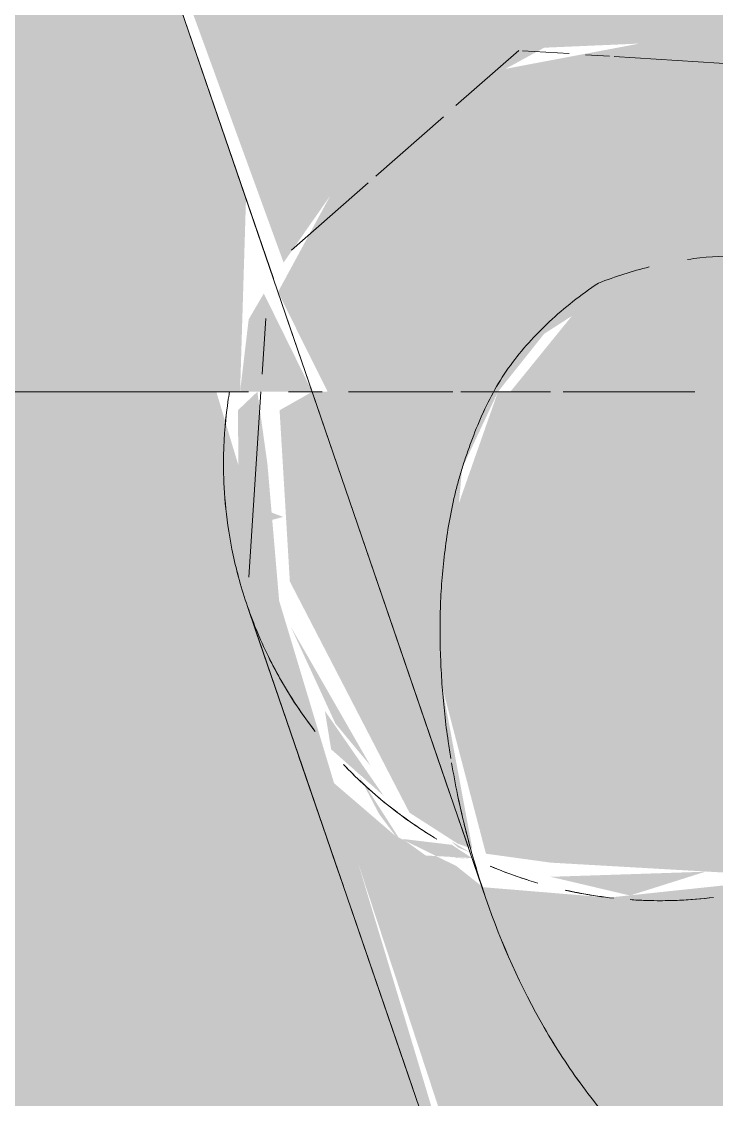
# Model space of a CAD drawing. Header units: millimetres. Extents: x 63432 to 177405, y -1987 to 27578.
# Drawn here: x 167028.29 to 167038.39, y 8829.22 to 8844.88 of the extents above; entities that cross this region are included whole.
import ezdxf

# ---------------------------------------------------------------- set-up
doc = ezdxf.new("R2010")
doc.units = ezdxf.units.MM
doc.layers.add('I-FURN-17', color=7, linetype='Continuous', lineweight=9, true_color=0x111111, transparency=0.7)
doc.layers.add('I-FURN-18', color=7, linetype='Continuous', lineweight=9, true_color=0xe2b180, transparency=0.7)
for name, color, linetype, lineweight, true_color in [('I-FURN-19', 7, 'Continuous', 9, 0x242424), ('I-FURN-20', 7, 'Continuous', 9, 0x3a3a3a), ('I-FURN-21', 7, 'Continuous', 9, 0x666666), ('I-FURN-24', 7, 'Continuous', 9, 0x1e1e1e), ('I-FURN-26', 7, 'Continuous', 9, 0x2d2d2d), ('I-FURN-28', 7, 'Continuous', 9, 0x1a1a1a), ('I-FURN-30', 7, 'Continuous', 9, 0x4c4c4c), ('I-FURN-35', 7, 'Continuous', 9, 0x171717), ('I-FURN-37', 7, 'Continuous', 9, 0x584c3f), ('I-FURN-38', 7, 'Continuous', 9, 0xa58c72), ('I-FURN-39', 7, 'Continuous', 9, 0x151515), ('I-FURN-55', 7, 'Continuous', 9, 0x3d3731), ('I-FURN-56', 7, 'Continuous', 9, 0x514840), ('I-FURN-6', 7, 'Continuous', 9, 0xc0c0c0), ('I-FURN-61', 7, 'Continuous', 9, 0xcabbac), ('I-FURN-62', 7, 'Continuous', 9, 0x8b8b8b), ('I-FURN-63', 7, 'Continuous', 9, 0x4c443d), ('I-FURN-64', 7, 'Continuous', 9, 0x665b51), ('I-FURN-65', 7, 'Continuous', 9, 0x8b7c6d), ('I-FURN-66', 7, 'Continuous', 9, 0x6e6155), ('I-FURN-70', 7, 'Continuous', 9, 0x786d63), ('I-FURN-71', 7, 'Continuous', 9, 0xa59687), ('I-FURN-75', 7, 'Continuous', 9, 0x6b635c), ('I-FURN-77', 7, 'Continuous', 9, 0x92877d)]:
    doc.layers.add(name, color=color, linetype=linetype, lineweight=lineweight, true_color=true_color)

# ---------------------------------------------------------------- blocks, each defined once
blk = doc.blocks.new('Chair - Tablet Arm - Chair - Tablet Arm-V83-Развертка 3_12-6')
at = {"layer": 'I-FURN-17'}
h = blk.add_hatch(color=256, dxfattribs=at)
h.paths.add_polyline_path([(-76976.841, 8450), (-76976.135, 8450), (-77105.424, 8826.8), (-77107.355, 8826.8), (-77105.424, 8820.865), (-77102.304, 8812.132), (-76978.144, 8450)])
h.paths.add_polyline_path([(-77115.982, 8832.447), (-77112.157, 8836.168), (-77112.035, 8837.109), (-77112.188, 8838.407), (-77113.123, 8839.5), (-77120.404, 8839.5), (-77121.068, 8837.606), (-77121.214, 8835.208), (-77120.579, 8832.787), (-77119.639, 8832.657), (-77116.774, 8832.493)])
h.paths.add_polyline_path([(-77121.824, 8852.2), (-77114.032, 8852.2), (-77175.226, 9030.683), (-77187.239, 9026.564), (-77127.204, 8852.2), (-77122.05, 8852.2)])
h = blk.add_hatch(color=256, dxfattribs=at)
h.paths.add_polyline_path([(-77317.615, 8826.8), (-77120.695, 8826.863), (-77124.356, 8839.031), (-77124.496, 8839.5), (-77315.015, 8839.231), (-77316.609, 8834.517), (-77319.241, 8826.8), (-77318.159, 8826.8)])
h.paths.add_polyline_path([(-77105.323, 8826.8), (-77088.041, 8826.8), (-77088.041, 8839.5), (-77109.598, 8839.269), (-77105.335, 8826.833)])
h = blk.add_hatch(color=256, dxfattribs=at)
h.paths.add_polyline_path([(-77120.833, 8832.877), (-77123.103, 8839.5), (-77123.577, 8839.231), (-77123.428, 8836.743), (-77121.69, 8833.383), (-77120.991, 8832.934)])
h.paths.add_polyline_path([(-77123.507, 8835.571), (-77123.753, 8838.445), (-77123.9, 8839.5), (-77124.183, 8839.231), (-77124.161, 8837.214), (-77123.517, 8835.582)])
h = blk.add_hatch(color=256, dxfattribs=at)
h.paths.add_polyline_path([(-77120.776, 8832.857), (-77121.214, 8835.208), (-77120.926, 8838.385), (-77120.404, 8839.5), (-77123.103, 8839.5), (-77120.833, 8832.877)])
h.paths.add_polyline_path([(-77122.254, 8834.062), (-77123.413, 8836.083), (-77122.766, 8834.678), (-77122.288, 8834.103)])
h.paths.add_polyline_path([(-77123.806, 8837.606), (-77123.525, 8837.681), (-77123.794, 8837.783)])
h = blk.add_hatch(color=256, dxfattribs=at)
h.paths.add_polyline_path([(-77120.675, 8826.8), (-77120.623, 8826.862), (-77120.695, 8826.863)])
h.paths.add_polyline_path([(-77118.476, 8832.182), (-77117.391, 8832.525), (-77119.639, 8832.451), (-77118.515, 8832.186)])
h.paths.add_polyline_path([(-77122.517, 8832.737), (-77123.517, 8835.263), (-77122.53, 8832.768)])
h.paths.add_polyline_path([(-77122.064, 8833.628), (-77122.919, 8834.862), (-77122.828, 8834.304), (-77122.08, 8833.642)])
h = blk.add_hatch(color=256, dxfattribs=at)
h.paths.add_polyline_path([(-77120.72, 8832.547), (-77121.008, 8832.627), (-77120.731, 8832.55)])
h.paths.add_polyline_path([(-77121.69, 8832.775), (-77122.43, 8833.933), (-77122.131, 8833.364), (-77121.708, 8832.799)])
h.paths.add_polyline_path([(-77120.776, 8832.712), (-77121.092, 8832.74), (-77120.991, 8832.724)])
h = blk.add_hatch(color=256, dxfattribs=at)
h.paths.add_polyline_path([(-77120.263, 8826.8), (-77114.063, 8826.85), (-77115.982, 8832.447), (-77118.792, 8832.149), (-77120.623, 8832.3), (-77121.008, 8832.607), (-77121.893, 8833.045), (-77122.831, 8833.851), (-77120.719, 8827.429), (-77120.504, 8826.8)])
h.paths.add_polyline_path([(-77120.78, 8832.722), (-77121.074, 8832.916), (-77121.789, 8833.001), (-77121.454, 8832.761), (-77120.991, 8832.735)])
h = blk.add_hatch(color=256, dxfattribs=at)
h.paths.add_polyline_path([(-77117.719, 8818.426), (-77111.916, 8820.588), (-77114.046, 8826.8), (-77120.528, 8826.8), (-77117.866, 8818.824)])
h.paths.add_polyline_path([(-77120.807, 8832.803), (-77121.074, 8832.963), (-77120.991, 8832.881)])
blk.add_hatch(color=256, dxfattribs=at).paths.add_polyline_path([(-77120.726, 8832.566), (-77121.074, 8832.729), (-77120.731, 8832.568)])
at = {"layer": 'I-FURN-18'}
h = blk.add_hatch(color=256, dxfattribs=at)
h.paths.add_polyline_path([(-77127.34, 8839.5), (-77124.151, 8839.5), (-77124.065, 8842.304), (-77127.458, 8852.2), (-77156.5, 8852.2), (-77156.5, 8839.5), (-77131.162, 8839.5)])
h.paths.add_polyline_path([(-77093.142, 8839.5), (-77086.1, 8839.727), (-77080.3, 8840.405), (-77080.3, 8852.2), (-77113.951, 8851.964), (-77109.678, 8839.5), (-77102.618, 8839.5)])
h = blk.add_hatch(color=256, dxfattribs=at)
h.paths.add_polyline_path([(-77115.561, 8839.5), (-77113.123, 8839.5), (-77114.166, 8840.322), (-77116.116, 8841.38), (-77118.942, 8841.08), (-77120.224, 8839.5), (-77116.045, 8839.5)])
h.paths.add_polyline_path([(-77109.678, 8839.5), (-77114.166, 8852.2), (-77127.458, 8852.2), (-77123.519, 8841.378), (-77122.331, 8843.079), (-77119.733, 8844.5), (-77116.909, 8844.623), (-77114.166, 8843.34), (-77112.352, 8841.141), (-77111.452, 8839.5), (-77110.129, 8839.5)])
for points in [[(-77121.229, 8839.5), (-77120.404, 8839.5), (-77119.733, 8840.342), (-77118.515, 8841.126), (-77115.943, 8841.33), (-77112.379, 8839.5), (-77112.644, 8841.215), (-77113.726, 8842.894), (-77115.023, 8843.95), (-77117.291, 8844.76), (-77120.639, 8844.128), (-77122.503, 8842.972), (-77123.6, 8840.95), (-77122.879, 8839.5), (-77121.601, 8839.5)], [(-77124.151, 8839.5), (-77123.687, 8839.5), (-77123.439, 8839.5), (-77123.103, 8839.5), (-77123.806, 8840.928), (-77124.026, 8840.552)], [(-77123.621, 8839.5), (-77123.586, 8839.5), (-77123.687, 8839.5)]]:
    blk.add_hatch(color=256, dxfattribs=at).paths.add_polyline_path(points)
at = {"layer": 'I-FURN-19'}
for points, knots in [([(-77120.926, 8838.385), (-77120.906, 8838.45), (-77120.863, 8838.578), (-77120.772, 8838.838), (-77120.642, 8839.16), (-77120.456, 8839.536), (-77120.231, 8839.888), (-77119.964, 8840.214), (-77119.561, 8840.626), (-77119.204, 8840.906), (-77118.942, 8841.08)], [-0.3333333, -0.3333333, -0.3333333, -0.3333333, -0.3125, -0.2916667, -0.25, -0.2083333, -0.1666667, -0.125, -0.0833333, 0, 0, 0, 0]), ([(-77123.507, 8835.221), (-77123.412, 8835.061), (-77123.273, 8834.848), (-77123.12, 8834.642), (-77123.081, 8834.591)], [0.47916667, 0.47916667, 0.47916667, 0.47916667, 0.51388889, 0.5256358, 0.5256358, 0.5256358, 0.5256358]), ([(-77121.343, 8833.03), (-77121.409, 8833.07), (-77121.54, 8833.153), (-77121.796, 8833.329), (-77121.981, 8833.471), (-77122.1, 8833.571)], [0.33333333, 0.33333333, 0.33333333, 0.33333333, 0.34722222, 0.36111111, 0.38888889, 0.38888889, 0.38888889, 0.38888889]), ([(-77118.482, 8832.119), (-77118.41, 8832.114), (-77118.182, 8832.102), (-77117.954, 8832.103), (-77117.8, 8832.109)], [0.84800763, 0.84800763, 0.84800763, 0.84800763, 0.86111111, 0.88888889, 0.88888889, 0.88888889, 0.88888889])]:
    blk.add_open_spline(points, degree=3, knots=knots, dxfattribs=at)
for points in [[(-77123.06, 8834.563), (-77123.153, 8834.684), (-77123.332, 8834.932), (-77123.49, 8835.189), (-77123.562, 8835.317)], [(-77122.01, 8833.497), (-77121.858, 8833.376), (-77121.701, 8833.261), (-77121.539, 8833.154)], [(-77117.8, 8832.109), (-77118.027, 8832.1), (-77118.255, 8832.104), (-77118.482, 8832.119)], [(-77117.8, 8832.109), (-77117.623, 8832.116), (-77117.447, 8832.13), (-77117.271, 8832.151)], [(-77117.271, 8832.151), (-77117.446, 8832.13), (-77117.623, 8832.115), (-77117.8, 8832.109)]]:
    blk.add_open_spline(points, degree=3, dxfattribs=at)
at = {"layer": 'I-FURN-20'}
for p, q in [((-77122.898, 8833.041), (-77123.3, 8834.211)), ((-77121.641, 8829.374), (-77122.566, 8832.071))]:
    blk.add_line(p, q, dxfattribs=at)
at = {"layer": 'I-FURN-20', "flags": 128}
for points in [[(-77123.3, 8834.213), (-77123.92, 8836.022), (-77124.048, 8836.395)], [(-77122.65, 8832.316), (-77122.753, 8832.616), (-77122.894, 8833.028)]]:
    blk.add_lwpolyline(points, dxfattribs=at)
at = {"layer": 'I-FURN-20'}
blk.add_open_spline([(-77124.391, 8838.445), (-77124.392, 8838.788), (-77124.339, 8839.32), (-77124.305, 8839.495), (-77124.305, 8839.5)], degree=3, dxfattribs=at)
blk.add_open_spline([(-77123.764, 8835.702), (-77123.826, 8835.83), (-77123.939, 8836.088), (-77124.128, 8836.607), (-77124.286, 8837.227), (-77124.377, 8837.893), (-77124.391, 8838.274), (-77124.391, 8838.445)], degree=3, knots=[0.5555556, 0.5555556, 0.5555556, 0.5555556, 0.5833333, 0.6111111, 0.6666667, 0.7222222, 0.7777778, 0.7777778, 0.7777778, 0.7777778], dxfattribs=at)
at = {"layer": 'I-FURN-21'}
for p, q in [((-77124.022, 8836.808), (-77123.848, 8839.5)), ((-77123.103, 8839.5), (-77121.106, 8833.673)), ((-77123.3, 8834.211), (-77122.898, 8833.041)), ((-77120.996, 8833.352), (-77120.833, 8832.877)), ((-77122.894, 8833.028), (-77122.65, 8832.316)), ((-77122.566, 8832.071), (-77121.655, 8829.415))]:
    blk.add_line(p, q, dxfattribs=at)
at = {"layer": 'I-FURN-21', "flags": 128}
blk.add_lwpolyline([(-77124.048, 8836.395), (-77123.418, 8834.556), (-77123.3, 8834.213)], dxfattribs=at)
at = {"layer": 'I-FURN-21'}
for points in [[(-77124.305, 8839.5), (-77124.305, 8839.495), (-77124.322, 8839.408), (-77124.344, 8839.231)], [(-77124.344, 8839.231), (-77124.365, 8839.054), (-77124.392, 8838.788), (-77124.391, 8838.445)]]:
    blk.add_open_spline(points, degree=3, dxfattribs=at)
blk.add_open_spline([(-77124.391, 8838.445), (-77124.391, 8838.274), (-77124.377, 8837.893), (-77124.286, 8837.227), (-77124.128, 8836.607), (-77123.939, 8836.088), (-77123.826, 8835.831), (-77123.764, 8835.702)], degree=3, knots=[0.2222222, 0.2222222, 0.2222222, 0.2222222, 0.2777778, 0.3333333, 0.3888889, 0.4166667, 0.4444444, 0.4444444, 0.4444444, 0.4444444], dxfattribs=at)
at = {"layer": 'I-FURN-24'}
for points in [[(-77123.06, 8834.563), (-77123.153, 8834.684), (-77123.332, 8834.932), (-77123.49, 8835.189), (-77123.562, 8835.317)], [(-77119.072, 8832.188), (-77118.996, 8832.176), (-77118.919, 8832.165), (-77118.842, 8832.155)], [(-77117.8, 8832.109), (-77118.027, 8832.1), (-77118.255, 8832.104), (-77118.482, 8832.119)], [(-77117.271, 8832.151), (-77117.446, 8832.13), (-77117.623, 8832.115), (-77117.8, 8832.109)]]:
    blk.add_open_spline(points, degree=3, dxfattribs=at)
for points, knots in [([(-77122.649, 8834.085), (-77122.583, 8834.015), (-77122.38, 8833.81), (-77122.162, 8833.618), (-77122.01, 8833.497)], [0.56597222, 0.56597222, 0.56597222, 0.56597222, 0.58333333, 0.61805556, 0.61805556, 0.61805556, 0.61805556]), ([(-77121.343, 8833.03), (-77121.409, 8833.07), (-77121.54, 8833.153), (-77121.796, 8833.329), (-77121.981, 8833.471), (-77122.1, 8833.571)], [0.33333333, 0.33333333, 0.33333333, 0.33333333, 0.34722222, 0.36111111, 0.38888889, 0.38888889, 0.38888889, 0.38888889])]:
    blk.add_open_spline(points, degree=3, knots=knots, dxfattribs=at)
at = {"layer": 'I-FURN-26'}
for points, knots in [([(-77123.507, 8835.221), (-77123.412, 8835.061), (-77123.273, 8834.848), (-77123.12, 8834.642), (-77123.081, 8834.591)], [0.47916667, 0.47916667, 0.47916667, 0.47916667, 0.51388889, 0.5256358, 0.5256358, 0.5256358, 0.5256358]), ([(-77118.482, 8832.119), (-77118.41, 8832.114), (-77118.005, 8832.093), (-77117.6, 8832.111), (-77117.271, 8832.151)], [0.84800763, 0.84800763, 0.84800763, 0.84800763, 0.86111111, 0.92064957, 0.92064957, 0.92064957, 0.92064957])]:
    blk.add_open_spline(points, degree=3, knots=knots, dxfattribs=at)
for points in [[(-77122.01, 8833.497), (-77121.858, 8833.376), (-77121.701, 8833.261), (-77121.539, 8833.154)], [(-77119.733, 8830.26), (-77120.074, 8830.849), (-77120.353, 8831.477), (-77120.579, 8832.137)], [(-77119.173, 8829.404), (-77119.376, 8829.68), (-77119.563, 8829.965), (-77119.733, 8830.26)]]:
    blk.add_open_spline(points, degree=3, dxfattribs=at)
at = {"layer": 'I-FURN-28'}
for points, knots in [([(-77122.649, 8834.085), (-77122.583, 8834.015), (-77122.38, 8833.81), (-77122.162, 8833.618), (-77122.01, 8833.497)], [0.56597222, 0.56597222, 0.56597222, 0.56597222, 0.58333333, 0.61805556, 0.61805556, 0.61805556, 0.61805556]), ([(-77122.1, 8833.571), (-77122.22, 8833.67), (-77122.393, 8833.825), (-77122.556, 8833.988), (-77122.609, 8834.043)], [0.38888889, 0.38888889, 0.38888889, 0.38888889, 0.41666667, 0.43055556, 0.43055556, 0.43055556, 0.43055556])]:
    blk.add_open_spline(points, degree=3, knots=knots, dxfattribs=at)
for points in [[(-77120.518, 8832.607), (-77120.34, 8832.531), (-77120.158, 8832.464), (-77119.974, 8832.405)], [(-77119.414, 8832.254), (-77119.3, 8832.229), (-77119.187, 8832.207), (-77119.072, 8832.188)], [(-77118.727, 8832.141), (-77118.881, 8832.158), (-77119.034, 8832.18), (-77119.186, 8832.208)], [(-77119.072, 8832.188), (-77118.996, 8832.176), (-77118.919, 8832.165), (-77118.842, 8832.155)]]:
    blk.add_open_spline(points, degree=3, dxfattribs=at)
at = {"layer": 'I-FURN-30'}
for points, knots in [([(-77124.305, 8839.5), (-77124.305, 8839.495), (-77124.339, 8839.32), (-77124.405, 8838.655), (-77124.377, 8837.893), (-77124.286, 8837.227), (-77124.128, 8836.607), (-77123.939, 8836.088), (-77123.826, 8835.831), (-77123.764, 8835.702)], [0, 0, 0, 0, 0.1111111, 0.2222222, 0.2777778, 0.3333333, 0.3888889, 0.4166667, 0.4444444, 0.4444444, 0.4444444, 0.4444444]), ([(-77123.764, 8835.702), (-77123.826, 8835.83), (-77123.939, 8836.088), (-77124.128, 8836.607), (-77124.286, 8837.227), (-77124.377, 8837.893), (-77124.405, 8838.655), (-77124.339, 8839.32), (-77124.305, 8839.495), (-77124.305, 8839.5)], [0.5555556, 0.5555556, 0.5555556, 0.5555556, 0.5833333, 0.6111111, 0.6666667, 0.7222222, 0.7777778, 0.8888889, 1, 1, 1, 1]), ([(-77120.862, 8838.578), (-77120.84, 8838.643), (-77120.772, 8838.838), (-77120.642, 8839.16), (-77120.518, 8839.411), (-77120.45, 8839.532)], [-0.3125, -0.3125, -0.3125, -0.3125, -0.2916667, -0.25, -0.2083333, -0.2083333, -0.2083333, -0.2083333]), ([(-77121.089, 8834.172), (-77121.103, 8834.254), (-77121.136, 8834.467), (-77121.18, 8834.813), (-77121.216, 8835.208), (-77121.239, 8835.604), (-77121.248, 8836.003), (-77121.243, 8836.403), (-77121.218, 8836.801), (-77121.176, 8837.199), (-77121.117, 8837.6), (-77121.051, 8837.931), (-77120.984, 8838.192), (-77120.946, 8838.321), (-77120.926, 8838.385)], [-0.7763918, -0.7763918, -0.7763918, -0.7763918, -0.75, -0.7083333, -0.6666667, -0.625, -0.5833333, -0.5416667, -0.5, -0.4583333, -0.4166667, -0.375, -0.3541667, -0.3333333, -0.3333333, -0.3333333, -0.3333333]), ([(-77120.799, 8832.849), (-77120.871, 8833.11), (-77120.972, 8833.526), (-77121.052, 8833.95), (-77121.078, 8834.106)], [-0.9202994, -0.9202994, -0.9202994, -0.9202994, -0.8333333, -0.7833965, -0.7833965, -0.7833965, -0.7833965])]:
    blk.add_open_spline(points, degree=3, knots=knots, dxfattribs=at)
at = {"layer": 'I-FURN-35'}
for points, knots in [([(-77122.1, 8833.571), (-77122.22, 8833.67), (-77122.393, 8833.825), (-77122.556, 8833.988), (-77122.609, 8834.043)], [0.38888889, 0.38888889, 0.38888889, 0.38888889, 0.41666667, 0.43055556, 0.43055556, 0.43055556, 0.43055556]), ([(-77119.824, 8832.359), (-77119.911, 8832.385), (-77120.145, 8832.459), (-77120.375, 8832.546), (-77120.518, 8832.607)], [0.23368411, 0.23368411, 0.23368411, 0.23368411, 0.25, 0.27777778, 0.27777778, 0.27777778, 0.27777778])]:
    blk.add_open_spline(points, degree=3, knots=knots, dxfattribs=at)
for points in [[(-77120.518, 8832.607), (-77120.34, 8832.531), (-77120.158, 8832.464), (-77119.974, 8832.405)], [(-77119.414, 8832.254), (-77119.3, 8832.229), (-77119.187, 8832.207), (-77119.072, 8832.188)], [(-77119.186, 8832.208), (-77119.246, 8832.219), (-77119.307, 8832.231), (-77119.367, 8832.244)], [(-77118.727, 8832.141), (-77118.881, 8832.158), (-77119.034, 8832.18), (-77119.186, 8832.208)]]:
    blk.add_open_spline(points, degree=3, dxfattribs=at)
at = {"layer": 'I-FURN-37'}
for p, q in [((-77121.014, 8843.658), (-77120.101, 8844.461)), ((-77120.048, 8844.457), (-77119.372, 8844.414)), ((-77119.13, 8844.398), (-77118.784, 8844.376)), ((-77118.717, 8844.372), (-77115.66, 8844.175)), ((-77122.18, 8842.634), (-77121.197, 8843.497)), ((-77123.406, 8841.556), (-77122.29, 8842.537)), ((-77122.574, 8839.5), (-77121.058, 8839.5)), ((-77120.942, 8839.5), (-77120.231, 8839.5))]:
    blk.add_line(p, q, dxfattribs=at)
at = {"layer": 'I-FURN-38'}
for p, q in [((-77120.231, 8839.5), (-77119.64, 8839.5)), ((-77119.457, 8839.5), (-77117.543, 8839.5))]:
    blk.add_line(p, q, dxfattribs=at)
at = {"layer": 'I-FURN-39'}
blk.add_open_spline([(-77119.824, 8832.359), (-77119.911, 8832.385), (-77120.145, 8832.459), (-77120.375, 8832.546), (-77120.518, 8832.607)], degree=3, knots=[0.23368411, 0.23368411, 0.23368411, 0.23368411, 0.25, 0.27777778, 0.27777778, 0.27777778, 0.27777778], dxfattribs=at)
blk.add_open_spline([(-77119.186, 8832.208), (-77119.246, 8832.219), (-77119.307, 8832.231), (-77119.367, 8832.244)], degree=3, dxfattribs=at)
at = {"layer": 'I-FURN-55'}
blk.add_line((-77141.634, 8839.5), (-77124.186, 8839.5), dxfattribs=at)
at = {"layer": 'I-FURN-56'}
blk.add_line((-77124.305, 8839.5), (-77314.954, 8839.5), dxfattribs=at)
at = {"layer": 'I-FURN-63'}
for p, q in [((-77121.058, 8839.5), (-77122.574, 8839.5)), ((-77120.231, 8839.5), (-77120.942, 8839.5))]:
    blk.add_line(p, q, dxfattribs=at)
at = {"layer": 'I-FURN-64'}
for points, knots in [([(-77117.649, 8841.422), (-77117.589, 8841.431), (-77117.284, 8841.469), (-77116.863, 8841.484), (-77116.45, 8841.452), (-77116.276, 8841.428), (-77116.218, 8841.418)], [-0.95127, -0.95127, -0.95127, -0.95127, -0.94444444, -0.91666667, -0.90277778, -0.89583333, -0.89583333, -0.89583333, -0.89583333]), ([(-77119.958, 8840.211), (-77119.864, 8840.317), (-77119.561, 8840.626), (-77119.204, 8840.906), (-77118.942, 8841.08)], [-0.125, -0.125, -0.125, -0.125, -0.0833333, 0, 0, 0, 0])]:
    blk.add_open_spline(points, degree=3, knots=knots, dxfattribs=at)
for points in [[(-77118.942, 8841.08), (-77118.697, 8841.175), (-77118.451, 8841.253), (-77118.205, 8841.314)], [(-77120.45, 8839.532), (-77120.381, 8839.654), (-77120.306, 8839.771), (-77120.224, 8839.884)]]:
    blk.add_open_spline(points, degree=3, dxfattribs=at)
at = {"layer": 'I-FURN-65'}
for p, q in [((-77119.64, 8839.5), (-77120.231, 8839.5)), ((-77117.543, 8839.5), (-77119.457, 8839.5))]:
    blk.add_line(p, q, dxfattribs=at)
at = {"layer": 'I-FURN-66'}
for p, q in [((-77123.832, 8839.758), (-77123.779, 8840.567)), ((-77124.305, 8839.5), (-77314.954, 8839.5)), ((-77123.448, 8839.5), (-77122.956, 8839.5))]:
    blk.add_line(p, q, dxfattribs=at)
at = {"layer": 'I-FURN-70'}
blk.add_line((-77123.461, 8840.542), (-77123.103, 8839.5), dxfattribs=at)
at = {"layer": 'I-FURN-71'}
blk.add_line((-77127.458, 8852.2), (-77123.667, 8841.145), dxfattribs=at)
at = {"layer": 'I-FURN-75'}
for p, q in [((-77124.186, 8839.5), (-77156.5, 8839.5)), ((-77122.956, 8839.5), (-77123.448, 8839.5))]:
    blk.add_line(p, q, dxfattribs=at)
blk = doc.blocks.new('Chair - Tablet Arm - Chair - Tablet Arm-V90-Развертка 3_12-6')
at = {"layer": 'I-FURN-20'}
for points, knots in [([(-77122.1, 8833.571), (-77122.22, 8833.67), (-77122.393, 8833.825), (-77122.556, 8833.988), (-77122.609, 8834.043)], [0.38888889, 0.38888889, 0.38888889, 0.38888889, 0.41666667, 0.43055556, 0.43055556, 0.43055556, 0.43055556]), ([(-77119.824, 8832.359), (-77119.911, 8832.385), (-77120.145, 8832.459), (-77120.375, 8832.546), (-77120.518, 8832.607)], [0.23368411, 0.23368411, 0.23368411, 0.23368411, 0.25, 0.27777778, 0.27777778, 0.27777778, 0.27777778]), ([(-77118.727, 8832.141), (-77118.881, 8832.158), (-77119.115, 8832.192), (-77119.347, 8832.239), (-77119.427, 8832.257)], [0.16666667, 0.16666667, 0.16666667, 0.16666667, 0.19444444, 0.20917543, 0.20917543, 0.20917543, 0.20917543])]:
    blk.add_open_spline(points, degree=3, knots=knots, dxfattribs=at)
at = {"layer": 'I-FURN-21'}
for p, q in [((-77121.058, 8839.5), (-77122.574, 8839.5)), ((-77120.231, 8839.5), (-77120.942, 8839.5)), ((-77122.898, 8833.041), (-77123.3, 8834.211)), ((-77121.641, 8829.374), (-77122.566, 8832.071))]:
    blk.add_line(p, q, dxfattribs=at)
at = {"layer": 'I-FURN-21', "flags": 128}
for points in [[(-77123.3, 8834.213), (-77123.92, 8836.022), (-77124.048, 8836.395)], [(-77122.65, 8832.316), (-77122.753, 8832.616), (-77122.894, 8833.028)]]:
    blk.add_lwpolyline(points, dxfattribs=at)
at = {"layer": 'I-FURN-21'}
for points in [[(-77124.391, 8838.445), (-77124.392, 8838.788), (-77124.339, 8839.32), (-77124.305, 8839.495), (-77124.305, 8839.5)], [(-77124.269, 8837.214), (-77124.316, 8837.449), (-77124.377, 8837.893), (-77124.391, 8838.274), (-77124.391, 8838.445)], [(-77123.06, 8834.563), (-77123.153, 8834.684), (-77123.332, 8834.932), (-77123.49, 8835.189), (-77123.562, 8835.317)], [(-77120.518, 8832.607), (-77120.34, 8832.531), (-77120.158, 8832.464), (-77119.974, 8832.405)], [(-77119.414, 8832.254), (-77119.225, 8832.212), (-77119.034, 8832.179), (-77118.842, 8832.155)]]:
    blk.add_open_spline(points, degree=3, dxfattribs=at)
for points, knots in [([(-77123.562, 8835.317), (-77123.635, 8835.445), (-77123.769, 8835.702), (-77123.939, 8836.088), (-77124.128, 8836.607), (-77124.222, 8836.979), (-77124.269, 8837.214)], [0.5277778, 0.5277778, 0.5277778, 0.5277778, 0.5555556, 0.5833333, 0.6111111, 0.6666667, 0.6666667, 0.6666667, 0.6666667]), ([(-77123.507, 8835.221), (-77123.412, 8835.061), (-77123.273, 8834.848), (-77123.12, 8834.642), (-77123.081, 8834.591)], [0.47916667, 0.47916667, 0.47916667, 0.47916667, 0.51388889, 0.5256358, 0.5256358, 0.5256358, 0.5256358]), ([(-77122.649, 8834.085), (-77122.583, 8834.015), (-77122.38, 8833.81), (-77122.162, 8833.618), (-77122.01, 8833.497)], [0.56597222, 0.56597222, 0.56597222, 0.56597222, 0.58333333, 0.61805556, 0.61805556, 0.61805556, 0.61805556]), ([(-77121.343, 8833.03), (-77121.409, 8833.07), (-77121.54, 8833.153), (-77121.796, 8833.329), (-77121.981, 8833.471), (-77122.1, 8833.571)], [0.33333333, 0.33333333, 0.33333333, 0.33333333, 0.34722222, 0.36111111, 0.38888889, 0.38888889, 0.38888889, 0.38888889]), ([(-77122.01, 8833.497), (-77121.858, 8833.376), (-77121.622, 8833.204), (-77121.376, 8833.05), (-77121.293, 8833)], [0.61805556, 0.61805556, 0.61805556, 0.61805556, 0.65277778, 0.67013889, 0.67013889, 0.67013889, 0.67013889]), ([(-77118.482, 8832.119), (-77118.41, 8832.114), (-77118.005, 8832.093), (-77117.6, 8832.111), (-77117.271, 8832.151)], [0.84800763, 0.84800763, 0.84800763, 0.84800763, 0.86111111, 0.92064957, 0.92064957, 0.92064957, 0.92064957]), ([(-77117.271, 8832.151), (-77117.446, 8832.13), (-77117.85, 8832.097), (-77118.255, 8832.104), (-77118.482, 8832.119)], [0.07935043, 0.07935043, 0.07935043, 0.07935043, 0.11111111, 0.15199237, 0.15199237, 0.15199237, 0.15199237])]:
    blk.add_open_spline(points, degree=3, knots=knots, dxfattribs=at)
at = {"layer": 'I-FURN-30'}
for points in [[(-77123.06, 8834.563), (-77123.153, 8834.684), (-77123.332, 8834.932), (-77123.49, 8835.189), (-77123.562, 8835.317)], [(-77120.518, 8832.607), (-77120.34, 8832.531), (-77120.158, 8832.464), (-77119.974, 8832.405)], [(-77119.414, 8832.254), (-77119.225, 8832.212), (-77119.034, 8832.179), (-77118.842, 8832.155)]]:
    blk.add_open_spline(points, degree=3, dxfattribs=at)
for points, knots in [([(-77122.649, 8834.085), (-77122.583, 8834.015), (-77122.38, 8833.81), (-77122.162, 8833.618), (-77122.01, 8833.497)], [0.56597222, 0.56597222, 0.56597222, 0.56597222, 0.58333333, 0.61805556, 0.61805556, 0.61805556, 0.61805556]), ([(-77122.1, 8833.571), (-77122.22, 8833.67), (-77122.393, 8833.825), (-77122.556, 8833.988), (-77122.609, 8834.043)], [0.38888889, 0.38888889, 0.38888889, 0.38888889, 0.41666667, 0.43055556, 0.43055556, 0.43055556, 0.43055556]), ([(-77121.343, 8833.03), (-77121.409, 8833.07), (-77121.54, 8833.153), (-77121.796, 8833.329), (-77121.981, 8833.471), (-77122.1, 8833.571)], [0.33333333, 0.33333333, 0.33333333, 0.33333333, 0.34722222, 0.36111111, 0.38888889, 0.38888889, 0.38888889, 0.38888889]), ([(-77119.824, 8832.359), (-77119.911, 8832.385), (-77120.145, 8832.459), (-77120.375, 8832.546), (-77120.518, 8832.607)], [0.23368411, 0.23368411, 0.23368411, 0.23368411, 0.25, 0.27777778, 0.27777778, 0.27777778, 0.27777778]), ([(-77118.727, 8832.141), (-77118.881, 8832.158), (-77119.115, 8832.192), (-77119.347, 8832.239), (-77119.427, 8832.257)], [0.16666667, 0.16666667, 0.16666667, 0.16666667, 0.19444444, 0.20917543, 0.20917543, 0.20917543, 0.20917543]), ([(-77117.271, 8832.151), (-77117.446, 8832.13), (-77117.85, 8832.097), (-77118.255, 8832.104), (-77118.482, 8832.119)], [0.07935043, 0.07935043, 0.07935043, 0.07935043, 0.11111111, 0.15199237, 0.15199237, 0.15199237, 0.15199237])]:
    blk.add_open_spline(points, degree=3, knots=knots, dxfattribs=at)
at = {"layer": 'I-FURN-6'}
for p, q in [((-77187.239, 9026.564), (-77120.579, 8832.137)), ((-77124.029, 8839.5), (-77156.5, 8839.5))]:
    blk.add_line(p, q, dxfattribs=at)
at = {"layer": 'I-FURN-6', "flags": 128}
blk.add_lwpolyline([(-77124.048, 8836.395), (-77123.418, 8834.556), (-77121.655, 8829.415), (-77119.12, 8822.021), (-77117.87, 8818.374)], dxfattribs=at)
at = {"layer": 'I-FURN-6'}
for points, knots in [([(-77124.305, 8839.5), (-77124.305, 8839.495), (-77124.339, 8839.32), (-77124.405, 8838.655), (-77124.377, 8837.893), (-77124.286, 8837.227), (-77124.128, 8836.607), (-77123.939, 8836.088), (-77123.755, 8835.67), (-77123.601, 8835.381), (-77123.507, 8835.221)], [0, 0, 0, 0, 0.1111111, 0.2222222, 0.2777778, 0.3333333, 0.3888889, 0.4166667, 0.4444444, 0.4791667, 0.4791667, 0.4791667, 0.4791667]), ([(-77113.107, 8824.062), (-77113.421, 8824.355), (-77113.898, 8824.779), (-77114.541, 8825.314), (-77115.023, 8825.703), (-77115.507, 8826.074), (-77115.99, 8826.428), (-77116.461, 8826.777), (-77116.837, 8827.073), (-77117.129, 8827.313), (-77117.415, 8827.551), (-77117.761, 8827.85), (-77118.153, 8828.216), (-77118.519, 8828.598), (-77118.86, 8828.995), (-77119.283, 8829.537), (-77119.935, 8830.535), (-77120.353, 8831.477), (-77120.579, 8832.137)], [-1, -1, -1, -1, -0.9, -0.85, -0.8, -0.75, -0.7, -0.65, -0.6, -0.575, -0.55, -0.5, -0.45, -0.4, -0.35, -0.3, -0.2, 0, 0, 0, 0])]:
    blk.add_open_spline(points, degree=3, knots=knots, dxfattribs=at)
at = {"layer": 'I-FURN-61'}
blk.add_line((-77124.305, 8839.5), (-77314.954, 8839.5), dxfattribs=at)
at = {"layer": 'I-FURN-62'}
for p, q in [((-77124.022, 8836.808), (-77123.848, 8839.5)), ((-77122.956, 8839.5), (-77123.448, 8839.5)), ((-77119.64, 8839.5), (-77120.231, 8839.5)), ((-77117.543, 8839.5), (-77119.457, 8839.5))]:
    blk.add_line(p, q, dxfattribs=at)
for points, knots in [([(-77117.649, 8841.422), (-77117.589, 8841.431), (-77117.284, 8841.469), (-77116.863, 8841.484), (-77116.45, 8841.452), (-77116.217, 8841.42), (-77116.044, 8841.389), (-77115.872, 8841.349), (-77115.644, 8841.283), (-77115.249, 8841.134), (-77114.699, 8840.843), (-77114.179, 8840.484), (-77113.836, 8840.218), (-77113.646, 8840.065), (-77113.461, 8839.912), (-77113.237, 8839.715), (-77112.891, 8839.377), (-77112.318, 8838.738), (-77111.883, 8838.143), (-77111.611, 8837.733)], [-0.95127, -0.95127, -0.95127, -0.95127, -0.9444444, -0.9166667, -0.9027778, -0.8958333, -0.8888889, -0.8819444, -0.875, -0.8611111, -0.8333333, -0.8055556, -0.7916667, -0.7847222, -0.7777778, -0.7638889, -0.75, -0.7222222, -0.6666667, -0.6666667, -0.6666667, -0.6666667]), ([(-77119.958, 8840.211), (-77119.864, 8840.317), (-77119.561, 8840.626), (-77119.204, 8840.906), (-77118.942, 8841.08)], [-0.125, -0.125, -0.125, -0.125, -0.0833333, 0, 0, 0, 0]), ([(-77120.862, 8838.578), (-77120.84, 8838.643), (-77120.772, 8838.838), (-77120.642, 8839.16), (-77120.456, 8839.536), (-77120.306, 8839.771), (-77120.224, 8839.884)], [-0.3125, -0.3125, -0.3125, -0.3125, -0.2916667, -0.25, -0.2083333, -0.1666667, -0.1666667, -0.1666667, -0.1666667]), ([(-77124.305, 8839.5), (-77124.305, 8839.495), (-77124.339, 8839.32), (-77124.405, 8838.655), (-77124.377, 8837.893), (-77124.286, 8837.227), (-77124.128, 8836.607), (-77123.939, 8836.088), (-77123.755, 8835.67), (-77123.601, 8835.381), (-77123.507, 8835.221)], [0, 0, 0, 0, 0.1111111, 0.2222222, 0.2777778, 0.3333333, 0.3888889, 0.4166667, 0.4444444, 0.4791667, 0.4791667, 0.4791667, 0.4791667]), ([(-77123.562, 8835.317), (-77123.635, 8835.445), (-77123.769, 8835.702), (-77123.939, 8836.088), (-77124.128, 8836.607), (-77124.286, 8837.227), (-77124.377, 8837.893), (-77124.405, 8838.655), (-77124.339, 8839.32), (-77124.305, 8839.495), (-77124.305, 8839.5)], [0.5277778, 0.5277778, 0.5277778, 0.5277778, 0.5555556, 0.5833333, 0.6111111, 0.6666667, 0.7222222, 0.7777778, 0.8888889, 1, 1, 1, 1]), ([(-77121.089, 8834.172), (-77121.103, 8834.254), (-77121.136, 8834.467), (-77121.18, 8834.813), (-77121.216, 8835.208), (-77121.239, 8835.604), (-77121.248, 8836.003), (-77121.243, 8836.403), (-77121.218, 8836.801), (-77121.176, 8837.199), (-77121.117, 8837.6), (-77121.051, 8837.931), (-77120.984, 8838.192), (-77120.946, 8838.321), (-77120.926, 8838.385)], [-0.7763918, -0.7763918, -0.7763918, -0.7763918, -0.75, -0.7083333, -0.6666667, -0.625, -0.5833333, -0.5416667, -0.5, -0.4583333, -0.4166667, -0.375, -0.3541667, -0.3333333, -0.3333333, -0.3333333, -0.3333333]), ([(-77123.507, 8835.221), (-77123.412, 8835.061), (-77123.273, 8834.848), (-77123.12, 8834.642), (-77123.081, 8834.591)], [0.47916667, 0.47916667, 0.47916667, 0.47916667, 0.51388889, 0.5256358, 0.5256358, 0.5256358, 0.5256358]), ([(-77120.579, 8832.137), (-77120.748, 8832.629), (-77120.925, 8833.279), (-77121.052, 8833.95), (-77121.078, 8834.106)], [-1, -1, -1, -1, -0.8333333, -0.7833965, -0.7833965, -0.7833965, -0.7833965]), ([(-77122.01, 8833.497), (-77121.858, 8833.376), (-77121.622, 8833.204), (-77121.376, 8833.05), (-77121.293, 8833)], [0.61805556, 0.61805556, 0.61805556, 0.61805556, 0.65277778, 0.67013889, 0.67013889, 0.67013889, 0.67013889]), ([(-77118.482, 8832.119), (-77118.41, 8832.114), (-77118.005, 8832.093), (-77117.6, 8832.111), (-77117.271, 8832.151)], [0.84800763, 0.84800763, 0.84800763, 0.84800763, 0.86111111, 0.92064957, 0.92064957, 0.92064957, 0.92064957])]:
    blk.add_open_spline(points, degree=3, knots=knots, dxfattribs=at)
blk.add_open_spline([(-77118.942, 8841.08), (-77118.697, 8841.175), (-77118.451, 8841.253), (-77118.205, 8841.314)], degree=3, dxfattribs=at)
at = {"layer": 'I-FURN-70'}
for p, q in [((-77121.014, 8843.658), (-77120.101, 8844.461)), ((-77120.048, 8844.457), (-77119.372, 8844.414)), ((-77119.13, 8844.398), (-77118.784, 8844.376)), ((-77118.717, 8844.372), (-77115.66, 8844.175)), ((-77122.18, 8842.634), (-77121.197, 8843.497)), ((-77123.406, 8841.556), (-77122.29, 8842.537)), ((-77122.574, 8839.5), (-77121.058, 8839.5)), ((-77120.942, 8839.5), (-77120.231, 8839.5))]:
    blk.add_line(p, q, dxfattribs=at)
at = {"layer": 'I-FURN-71'}
for p, q in [((-77120.231, 8839.5), (-77119.64, 8839.5)), ((-77119.457, 8839.5), (-77117.543, 8839.5))]:
    blk.add_line(p, q, dxfattribs=at)
at = {"layer": 'I-FURN-75'}
blk.add_line((-77156.5, 8839.5), (-77124.186, 8839.5), dxfattribs=at)
at = {"layer": 'I-FURN-77'}
for p, q in [((-77123.832, 8839.758), (-77123.779, 8840.567)), ((-77124.305, 8839.5), (-77314.954, 8839.5)), ((-77123.448, 8839.5), (-77122.956, 8839.5))]:
    blk.add_line(p, q, dxfattribs=at)

msp = doc.modelspace()

# ---------------------------------------------------------------- block references
at = {"layer": 'I-FURN-6'}
msp.add_blockref('Chair - Tablet Arm - Chair - Tablet Arm-V90-Развертка 3_12-6', (244155.618, 0), dxfattribs=at)
at = {"layer": 'I-FURN-61'}
msp.add_blockref('Chair - Tablet Arm - Chair - Tablet Arm-V83-Развертка 3_12-6', (244155.618, 0), dxfattribs=at)

doc.saveas('drawing.dxf')
